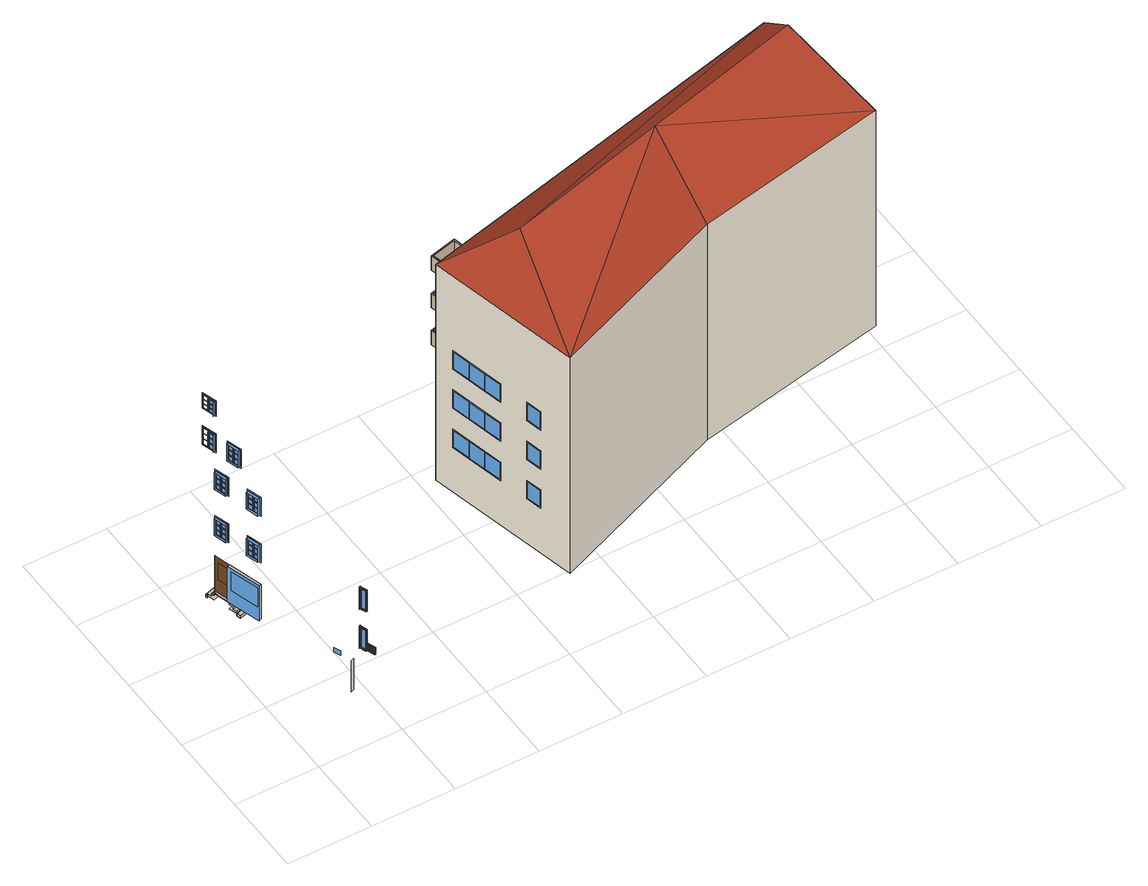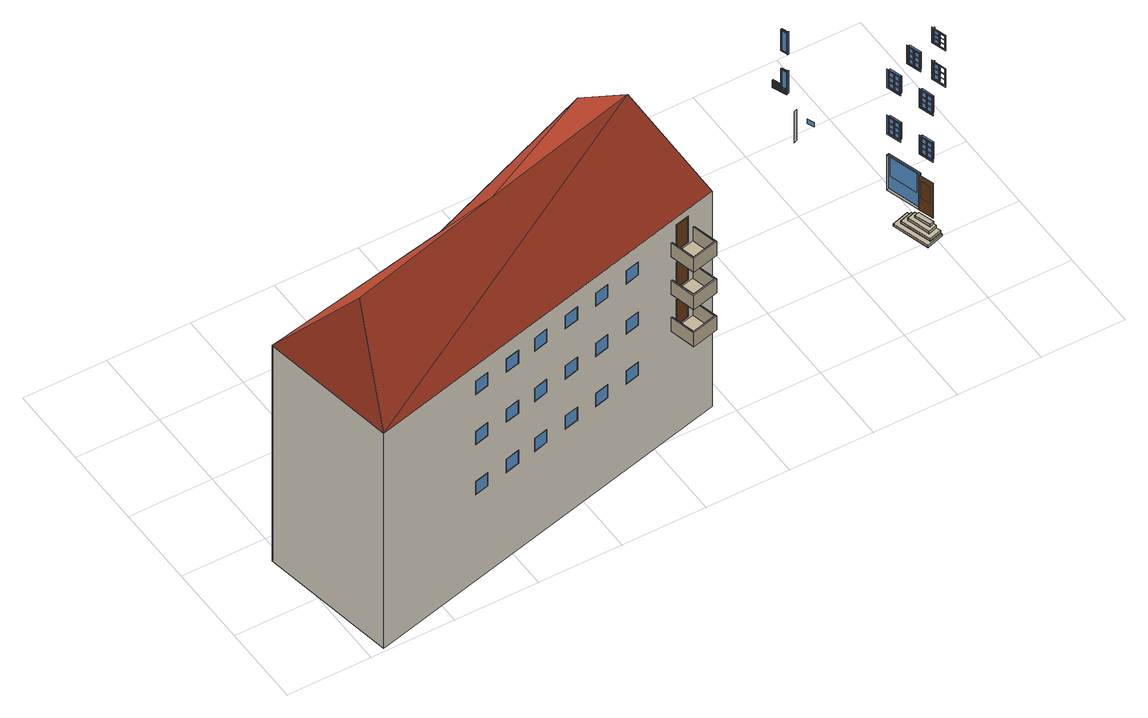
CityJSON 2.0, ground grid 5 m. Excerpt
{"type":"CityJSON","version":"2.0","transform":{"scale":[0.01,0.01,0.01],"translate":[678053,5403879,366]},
"CityObjects":{
"building1":{"type":"Building","attributes":{"name":"building","dataAvailable":"Sufficient","opendrive_identifier_modelDate":"13-06-17","opendrive_identifier_modelName":"892_SAVe_Ingolstadt","opendrive_identifier_modelVendor":"3D Mapping Solutions","opendrive_identifier_roadObjectName":"building","opendrive_identifier_sourceFileName":"2019-11-29_SAVe_Ingolstadt_Prio5","opendrive_roadObject_dynamic":"false","opendrive_roadObject_orientation":"none","opendrive_roadObject_type":"BUILDING","opendrive_road_length":"211.9635830812","opendrive_road_rule":"RIGHTHANDTRAFFIC","measuredHeight":15.26},"children":["building1-1"],"geometry":[{"type":"MultiSurface","lod":"3","boundaries":[[[0,1,2,3]],[[4,5,6,7]],[[8,9,10,11]],[[12,13,14,15]],[[11,10,16,17]],[[18,19,9,8]],[[15,14,20,21]],[[22,23,13,12]],[[8,11,17,18],[24,25,26,27]],[[12,15,21,22],[28,29,30,31]],[[32,33,34,35]],[[36,37,38,39]],[[40,26,25,41]],[[42,30,29,43]],[[44,27,26,40]],[[45,31,30,42]],[[46,47,48,49]],[[50,51,52,53]],[[54,55,48,47],[40,44,56,41]],[[57,58,52,51],[42,45,59,43]],[[40,44,56,41]],[[42,45,59,43]],[[60,61,33,62]],[[63,64,65,66]],[[67,68,69,70]],[[71,72,37,73]],[[74,54,47,46]],[[49,48,55,75]],[[76,57,51,50]],[[53,52,58,77]],[[75,55,54,74]],[[77,58,57,76]]],"semantics":{"surfaces":[{"type":"WallSurface"},{"type":"Window","_cityeditor_layer":"Unclassified.LoD3"}],"values":[0,1,1,1,1,1,1,1,1,1,1,1,1,1,1,1,1,1,1,1,1,1,0,0,0,0,1,1,1,1,1,1]}}]},
"building1-1":{"type":"BuildingInstallation","attributes":{"_cityeditor_layer":"Unclassified.LoD3","relationToConstruction":"outside"},"parents":["building1"],"geometry":[{"type":"MultiSurface","lod":"3","boundaries":[[[78,79,80,81]],[[82,83,84,85,86,87,88,79,78,89,90,91],[92,93,94,95,96,97,98,99,100,101]],[[89,78,81,102]],[[102,81,80,103]],[[82,91,63,64]],[[65,64,63,66]],[[91,90,66,63]],[[62,33,61,60]],[[104,105,106,107]],[[108,109,110,111]],[[112,113,114,115]],[[116,109,110,117,118,119,120,121,122,123,124,125]],[[126,127,128,129,130,131,132,133,134,135,136,137]],[[138,139,140,141]],[[142,143,144,145]],[[146,147,148,149]],[[150,151,135,134]],[[152,153,154,155,156,157,158,159,160,161,162,163]],[[164,165,166,167]],[[168,169,107,106,170,171,172,173,174,175,176,177]],[[178,179,129,128]],[[180,181,182,183]],[[184,185,175,174]],[[186,187,188,189,147,146,190,191,192,193,113,112]],[[194,195,123,122]],[[108,196,197,198,195,194,199,200,201,202,203,111]],[[204,205,115,114,206,207,208,209,149,148,210,211]],[[111,203,117,110]],[[122,194,199,121]],[[212,213,214,215,139,138,216,217,218,219,181,180]],[[220,221,126,137]],[[93,92,222,223],[224,225,226,227],[165,164,167,166]],[[130,219,181,129]],[[228,202,203,229]],[[86,85,61,33,230,231,232,233]],[[116,187,188,125]],[[204,234,235,211]],[[236,237,229,228]],[[188,187,204,211]],[[92,101,100,99,98,97,96,95,238,222],[194,122,121,199]],[[239,240,234,241]],[[242,243,231,230],[223,222,238,244]],[[90,89,102,103,243,242,65,66]],[[240,245,246,247]],[[79,88,248,232,231,243,103,80]],[[83,82,64,65,242,230,33,62]],[[197,196,116,125]],[[249,250,251,252]],[[253,254,219,218]],[[224,177,168,225]],[[228,236,197,125,188,211,235,247,246,163,220,137,214,252,251,177,224,227,170,255,254,219,130,256,156,257,258,259,206,193,118,202]],[[225,224,227,226]],[[226,106,170,227]],[[237,196,197,236]],[[162,260,151,161]],[[172,171,261,262]],[[210,263,143,148]],[[260,220,137,136]],[[132,131,264,265]],[[263,235,247,266]],[[261,253,267,262]],[[268,269,162,161]],[[158,265,264,157]],[[176,175,185,270]],[[271,233,232,248]],[[269,246,163,162]],[[87,86,233,271]],[[266,269,268,144]],[[267,253,218,217]],[[198,197,125,124]],[[270,251,177,176]],[[136,215,139,135]],[[158,157,272,273]],[[208,274,275,207]],[[276,267,217,216]],[[159,158,273,277]],[[278,175,176,279]],[[173,172,262,280]],[[209,208,191,190]],[[136,135,151,260]],[[132,217,218,131]],[[281,140,139,215]],[[215,214,252,281]],[[201,200,120,119]],[[133,132,265,282]],[[143,263,266,144]],[[120,191,192,119]],[[147,189,210,148]],[[283,200,201,284]],[[121,120,200,199]],[[285,273,272,286]],[[237,229,203,117,113,114,287,288,289,155,179,129,181,182,105,106,226,225,168,250,249,213,126,221,152,245,240,234,204,187,116,196]],[[195,198,124,123]],[[281,270,185,140]],[[275,274,285,286]],[[189,188,211,210]],[[124,189,147,123]],[[192,191,208,207]],[[290,285,274,291]],[[292,284,201,119,192,207,275,286,272,157,264,131,218,253,261,171,293,279,176,270,281,215,136,260,162,269,266,263,210,189,124,198]],[[126,213,214,137]],[[254,255,105,182]],[[292,198,195,294]],[[295,249,213,212]],[[293,171,172,296]],[[168,177,251,250]],[[119,118,202,201]],[[283,294,195,123,147,148,143,144,268,161,151,135,139,140,185,175,278,296,172,262,267,217,132,265,158,273,285,274,208,191,120,200]],[[206,259,287,114]],[[118,193,113,117]],[[88,87,271,248]],[[286,258,259,275]],[[240,247,235,234]],[[254,182,181,219]],[[152,221,220,163]],[[258,257,289,288]],[[289,257,156,155]],[[249,252,214,213]],[[205,204,187,186]],[[171,170,255,261]],[[179,256,130,129]],[[244,94,93,223],[109,108,111,110]],[[287,259,258,288]],[[153,152,245,297]],[[109,116,196,108]],[[170,106,105,255]],[[246,245,152,163]],[[118,117,203,202]],[[157,156,257,272]],[[207,206,193,192]],[[206,114,113,193]],[[156,256,179,155]],[[127,126,221,298]],[[131,130,256,264]],[[169,168,250,299]],[[95,94,244,238],[237,236,228,229]],[[300,268,161,160]],[[299,250,251,270,185,184,280,262,261,255,105,104]],[[249,295,183,182,254,253,267,276,141,140,281,252]],[[241,234,235,263,143,142,291,274,275,259,287,301]],[[298,221,220,260,151,150,282,265,264,256,179,178]],[[240,239,302,288,258,286,285,290,145,144,266,247]],[[303,289,155,154]],[[297,245,246,269,268,300,277,273,272,257,289,303]],[[301,287,288,302]],[[85,84,60,61]],[[84,83,62,60]]]}]},
"building2":{"type":"Building","attributes":{"name":"building","dataAvailable":"Sufficient","opendrive_identifier_modelDate":"13-06-17","opendrive_identifier_modelName":"892_SAVe_Ingolstadt","opendrive_identifier_modelVendor":"3D Mapping Solutions","opendrive_identifier_roadObjectName":"building","opendrive_identifier_sourceFileName":"2019-11-29_SAVe_Ingolstadt_Prio5","opendrive_roadObject_dynamic":"false","opendrive_roadObject_orientation":"none","opendrive_roadObject_type":"BUILDING","opendrive_road_length":"211.9635830812","opendrive_road_rule":"RIGHTHANDTRAFFIC","measuredHeight":17.3},"children":["building2-1"],"geometry":[{"type":"MultiSurface","lod":"3","boundaries":[[[304,305,306,307]],[[308,309,310,311],[305,304,307,306]],[[312,313,314,315]],[[316,317,318,319]],[[320,321,322,323]],[[324,325,326,327]],[[328,329,321,320]],[[330,331,325,324]],[[323,322,332,333]],[[327,326,334,335]],[[336,337,338,339]],[[333,332,329,328]],[[335,334,331,330]],[[340,341,337,336]],[[339,338,342,343]],[[343,342,341,340]],[[344,345,309,308]],[[346,347,348,349]],[[350,351,352,353]],[[349,348,354,355]],[[353,352,356,357]],[[358,359,347,346]],[[360,361,351,350]],[[345,362,310,309]],[[363,344,308,311]],[[355,354,359,358]],[[357,356,361,360]],[[362,363,311,310]],[[364,365,366,367]],[[368,369,370,371]],[[372,373,374,375]],[[376,377,378,379]],[[380,381,382,383]],[[384,385,386,387]],[[388,389,390,391]],[[392,393,394,395]],[[396,397,398,399]],[[400,401,402,403]],[[404,405,406,407]],[[408,409,410,411]],[[375,374,412,413]],[[371,370,414,415]],[[367,366,416,417]],[[387,386,418,419]],[[383,382,420,421]],[[379,378,422,423]],[[424,425,373,372]],[[426,427,369,368]],[[428,429,365,364]],[[430,431,385,384]],[[432,433,381,380]],[[434,435,377,376]],[[415,414,427,426]],[[417,416,429,428]],[[413,412,425,424]],[[421,420,433,432]],[[423,422,435,434]],[[419,418,431,430]],[[436,437,438,439]],[[440,441,442,443]],[[444,445,446,447]],[[448,449,450,451]],[[452,453,454,455]],[[456,457,458,459]],[[447,446,460,461]],[[462,463,437,436]],[[443,442,464,465]],[[466,467,441,440]],[[468,469,445,444]],[[439,438,470,471]],[[459,458,472,473]],[[474,475,449,448]],[[455,454,476,477]],[[478,479,453,452]],[[480,481,457,456]],[[451,450,482,483]],[[484,485,486,487]],[[488,489,490,491]],[[492,493,494,495]],[[496,497,498,499]],[[500,501,502,503]],[[504,505,506,507]],[[465,464,467,466]],[[461,460,469,468]],[[471,470,463,462]],[[477,476,479,478]],[[473,472,481,480]],[[483,482,475,474]],[[508,509,493,492]],[[495,494,510,511]],[[512,513,489,488]],[[491,490,514,515]],[[487,486,516,517]],[[518,519,485,484]],[[520,521,505,504]],[[507,506,522,523]],[[524,525,501,500]],[[503,502,526,527]],[[499,498,528,529]],[[530,531,497,496]],[[515,514,513,512]],[[517,516,519,518]],[[511,510,509,508]],[[527,526,525,524]],[[529,528,531,530]],[[523,522,521,520]],[[532,533,534,535]],[[536,537,538,539]],[[540,541,542,543]],[[543,542,544,545]],[[546,547,533,532]],[[539,538,548,549]],[[550,551,537,536]],[[552,553,541,540]],[[535,534,554,555]],[[549,548,551,550]],[[545,544,553,552]],[[555,554,547,546]],[[556,557,558,559]],[[560,561,562,563]],[[564,565,566,567]],[[568,569,565,564]],[[567,566,570,571]],[[572,573,561,560]],[[563,562,574,575]],[[559,558,576,577]],[[578,579,557,556]],[[575,574,573,572]],[[577,576,579,578]],[[571,570,569,568]],[[580,581,582,583]],[[584,585,586,587]],[[588,589,590,591]],[[592,593,594,595]],[[596,597,598,599]],[[600,601,602,603]],[[591,590,604,605]],[[587,586,606,607]],[[583,582,608,609]],[[603,602,610,611]],[[599,598,612,613]],[[595,594,614,615]],[[616,617,581,580]],[[618,619,585,584]],[[620,621,589,588]],[[622,623,593,592]],[[624,625,597,596]],[[626,627,601,600]],[[628,629,630,631]],[[632,633,634,635]],[[636,637,638,639]],[[640,641,642,643]],[[644,645,646,647]],[[648,649,650,651]],[[607,606,619,618]],[[605,604,621,620]],[[609,608,617,616]],[[613,612,625,624]],[[611,610,627,626]],[[615,614,623,622]],[[652,653,637,636]],[[639,638,654,655]],[[656,657,633,632]],[[635,634,658,659]],[[631,630,660,661]],[[662,663,629,628]],[[664,665,649,648]],[[651,650,666,667]],[[668,669,645,644]],[[647,646,670,671]],[[643,642,672,673]],[[674,675,641,640]],[[659,658,657,656]],[[661,660,663,662]],[[655,654,653,652]],[[671,670,669,668]],[[673,672,675,674]],[[667,666,665,664]],[[427,369,370,414]],[[412,425,373,374]],[[416,429,365,366]],[[433,381,382,420]],[[418,431,385,386]],[[422,435,377,378]],[[469,445,446,460]],[[464,467,441,442]],[[470,463,437,438]],[[481,457,458,472]],[[476,479,453,454]],[[482,475,449,450]],[[513,489,490,514]],[[510,509,493,494]],[[516,519,485,486]],[[525,501,502,526]],[[522,521,505,506]],[[528,531,497,498]],[[553,541,542,544]],[[548,551,537,538]],[[554,547,533,534]],[[573,561,562,574]],[[570,569,565,566]],[[576,579,557,558]],[[676,389,677,678]],[[679,397,680,681]],[[682,405,683,684]],[[685,401,686,687]],[[688,409,689,690]],[[691,398,397,679]],[[692,390,389,676]],[[693,394,393,694]],[[695,410,409,688]],[[696,402,401,685]],[[697,406,405,682]],[[621,589,590,604]],[[606,619,585,586]],[[608,617,581,582]],[[627,601,602,610]],[[612,625,597,598]],[[614,623,593,594]],[[698,374,373,699]],[[700,366,365,701]],[[702,370,369,703]],[[704,386,385,705]],[[706,378,377,707]],[[708,382,381,709]],[[701,365,429,710]],[[699,373,425,711]],[[703,369,427,712]],[[707,377,435,713]],[[705,385,431,714]],[[709,381,433,715]],[[716,414,370,702]],[[717,416,366,700]],[[718,412,374,698]],[[719,420,382,708]],[[720,422,378,706]],[[721,418,386,704]],[[710,429,416,717]],[[712,427,414,716]],[[711,425,412,718]],[[713,435,422,720]],[[715,433,420,719]],[[714,431,418,721]],[[657,633,634,658]],[[654,653,637,638]],[[660,663,629,630]],[[669,645,646,670]],[[666,665,649,650]],[[672,675,641,642]],[[722,438,437,723]],[[724,442,441,725]],[[726,446,445,727]],[[728,450,449,729]],[[730,454,453,731]],[[732,458,457,733]],[[723,437,463,734]],[[735,460,446,726]],[[727,445,469,736]],[[737,464,442,724]],[[738,470,438,722]],[[725,441,467,739]],[[729,449,475,740]],[[741,472,458,732]],[[733,457,481,742]],[[743,476,454,730]],[[744,482,450,728]],[[731,453,479,745]],[[734,463,470,738]],[[739,467,464,737]],[[736,469,460,735]],[[740,475,482,744]],[[745,479,476,743]],[[742,481,472,741]],[[746,494,493,747]],[[748,486,485,749]],[[750,490,489,751]],[[752,506,505,753]],[[754,498,497,755]],[[756,502,501,757]],[[758,514,490,750]],[[749,485,519,759]],[[747,493,509,760]],[[761,516,486,748]],[[762,510,494,746]],[[751,489,513,763]],[[764,526,502,756]],[[755,497,531,765]],[[753,505,521,766]],[[767,528,498,754]],[[768,522,506,752]],[[757,501,525,769]],[[759,519,516,761]],[[763,513,514,758]],[[760,509,510,762]],[[765,531,528,767]],[[769,525,526,764]],[[766,521,522,768]],[[770,534,533,771]],[[772,538,537,773]],[[774,542,541,775]],[[771,533,547,776]],[[777,544,542,774]],[[775,541,553,778]],[[779,548,538,772]],[[780,554,534,770]],[[773,537,551,781]],[[782,566,565,783]],[[784,558,557,785]],[[786,562,561,787]],[[776,547,554,780]],[[781,551,548,779]],[[778,553,544,777]],[[788,574,562,786]],[[785,557,579,789]],[[783,565,569,790]],[[791,576,558,784]],[[792,570,566,782]],[[787,561,573,793]],[[789,579,576,791]],[[793,573,574,788]],[[790,569,570,792]],[[794,582,581,795]],[[796,586,585,797]],[[798,590,589,799]],[[800,594,593,801]],[[802,598,597,803]],[[804,602,601,805]],[[806,807,808,809],[810,693,694,811],[691,679,681,812],[692,676,678,813]],[[814,815,816,817],[818,697,682,684],[695,688,690,819],[696,685,687,820]],[[795,581,617,821]],[[822,604,590,798]],[[799,589,621,823]],[[824,606,586,796]],[[825,608,582,794]],[[797,585,619,826]],[[801,593,623,827]],[[828,610,602,804]],[[805,601,627,829]],[[830,612,598,802]],[[831,614,594,800]],[[803,597,625,832]],[[313,314,833,834],[835,836,837,838],[808,807,806,809]],[[317,318,839,840],[841,842,843,844],[816,815,814,817]],[[845,638,637,846]],[[847,630,629,848]],[[849,634,633,850]],[[851,650,649,852]],[[853,642,641,854]],[[855,646,645,856]],[[821,617,608,825]],[[826,619,606,824]],[[823,621,604,822]],[[827,623,614,831]],[[832,625,612,830]],[[829,627,610,828]],[[837,836,835,838],[703,712,716,702],[710,717,700,701],[711,718,698,699]],[[843,842,841,844],[709,715,719,708],[713,720,706,707],[714,721,704,705]],[[857,658,634,849]],[[848,629,663,858]],[[846,637,653,859]],[[860,660,630,847]],[[861,654,638,845]],[[850,633,657,862]],[[863,670,646,855]],[[854,641,675,864]],[[852,649,665,865]],[[866,672,642,853]],[[867,666,650,851]],[[856,645,669,868]],[[858,663,660,860]],[[862,657,658,857]],[[859,653,654,861]],[[864,675,672,866]],[[868,669,670,863]],[[865,665,666,867]],[[869,870,871,872],[727,736,735,726],[734,738,722,723],[739,737,724,725]],[[873,874,875,876],[733,742,741,732],[740,744,728,729],[745,743,730,731]],[[332,329,321,322],[877,878,879,880],[871,870,869,872]],[[334,331,325,326],[881,882,883,884],[875,874,873,876]],[[879,878,877,880],[751,763,758,750],[759,761,748,749],[760,762,746,747]],[[883,882,881,884],[757,769,764,756],[765,767,754,755],[766,768,752,753]],[[885,886,887,888],[775,778,777,774],[776,780,770,771],[781,779,772,773]],[[342,341,337,338],[889,890,891,892],[887,886,885,888]],[[891,890,889,892],[787,793,788,786],[789,791,784,785],[790,792,782,783]],[[893,894,895,896],[799,823,822,798],[821,825,794,795],[826,824,796,797]],[[897,898,899,900],[805,829,828,804],[827,831,800,801],[832,830,802,803]],[[901,313,834,902]],[[903,317,840,904]],[[905,833,314,906]],[[907,839,318,908]],[[354,359,347,348],[909,910,911,912],[895,894,893,896]],[[356,361,351,352],[913,914,915,916],[899,898,897,900]],[[911,910,909,912],[850,862,857,849],[858,860,847,848],[859,861,845,846]],[[915,914,913,916],[856,868,863,855],[864,866,853,854],[865,867,851,852]],[[906,314,313,901]],[[908,318,317,903]],[[917,322,321,918]],[[919,326,325,920]],[[921,332,322,917]],[[922,334,326,919]],[[918,321,329,923]],[[920,325,331,924]],[[925,338,337,926]],[[923,329,332,921]],[[924,331,334,922]],[[927,342,338,925]],[[926,337,341,928]],[[928,341,342,927]],[[929,348,347,930]],[[931,352,351,932]],[[933,934,935,936],[901,902,905,906]],[[937,938,939,940],[903,904,907,908]],[[930,347,359,941]],[[932,351,361,942]],[[943,354,348,929]],[[944,356,352,931]],[[945,946,947,948]],[[941,359,354,943]],[[942,361,356,944]],[[949,950,951,952],[921,917,918,923]],[[953,954,955,956],[922,919,920,924]],[[957,958,959,960]],[[947,946,961,962],[958,957,960,959]],[[344,962,961,345]],[[963,964,965,966],[927,925,926,928]],[[967,968,969,970],[943,929,930,941]],[[971,972,973,974],[944,931,932,942]]],"semantics":{"surfaces":[{"type":"Window","_cityeditor_layer":"Unclassified.LoD3"},{"type":"WallSurface"},{"type":"OuterCeilingSurface"},{"type":"OuterFloorSurface"},{"type":"Door","_cityeditor_layer":"Unclassified.LoD3"}],"values":[0,0,0,0,0,0,0,0,0,0,0,0,0,0,0,0,1,0,0,0,0,0,0,2,3,0,0,1,0,0,0,0,0,0,0,0,0,0,0,0,0,0,0,0,0,0,0,0,0,0,0,0,0,0,0,0,0,0,0,0,0,0,0,0,0,0,0,0,0,0,0,0,0,0,0,0,0,0,0,0,0,0,0,0,0,0,0,0,0,0,0,0,0,0,0,0,0,0,0,0,0,0,0,0,0,0,0,0,0,0,0,0,0,0,0,0,0,0,0,0,0,0,0,0,0,0,0,0,0,0,0,0,0,0,0,0,0,0,0,0,0,0,0,0,0,0,0,0,0,0,0,0,0,0,0,0,0,0,0,0,0,0,0,0,0,0,0,0,0,0,0,0,0,0,0,0,0,0,0,0,0,0,0,0,0,0,0,0,0,0,0,0,0,0,0,0,0,0,0,0,0,0,0,0,0,0,0,0,0,0,0,0,0,0,0,0,0,0,0,0,0,0,0,0,0,0,0,0,0,0,0,0,0,0,0,0,0,0,0,0,0,0,0,0,0,0,0,0,0,0,0,0,0,0,0,0,0,0,0,0,0,0,0,0,0,0,0,0,0,0,0,0,0,0,0,0,0,0,0,0,0,0,0,0,0,0,0,0,0,0,0,0,0,0,0,0,0,0,0,0,0,0,0,0,0,0,0,0,0,0,0,0,0,0,0,0,0,0,0,0,0,0,0,0,0,0,0,0,0,0,0,0,0,0,0,0,0,0,0,0,0,0,0,0,0,0,0,0,0,0,0,0,0,0,0,0,0,0,0,0,0,0,0,0,0,0,0,0,0,0,0,0,0,0,0,0,0,0,0,0,0,0,0,0,0,0,0,0,0,0,0,0,0,0,0,0,0,0,0,0,0,0,0,0,0,0,0,0,0,0,0,0,0,0,0,0,1,0,0,0,0,4,4,1,0,0,0]}}]},
"building2-1":{"type":"BuildingInstallation","attributes":{"_cityeditor_layer":"Unclassified.LoD3","relationToConstruction":"outside"},"parents":["building2"],"geometry":[{"type":"MultiSurface","lod":"3","boundaries":[[[975,976,977,978]],[[979,980,981,982]],[[983,984,985,986,987,988,989,990]],[[991,980,979,976,975,992]],[[993,994,977,976,979,982,995,996]],[[995,982,981,997]],[[998,999,1000,1001,1002]],[[1003,978,977,994]],[[1004,1005,998,1002]],[[992,991,980,983,990,975]],[[1006,1004,1002,1001]],[[1006,1007,1000,1001]],[[987,986,1008,1009]],[[980,981,984,983]],[[993,996,1010,1011]],[[986,985,1012,1008]],[[1006,1007,1013,1005,1004]],[[1011,1003,994,993]],[[988,987,1009,1014]],[[1011,1010,997,981,980,991,992,975,978,1003]],[[978,975,990,989]],[[1015,992,975,978]],[[996,995,997,1010]],[[1014,1009,1008,1012,999,998,1005,1013]],[[1016,991,980,981]]]}]},
"building3":{"type":"Building","attributes":{"dataAvailable":"NotSufficient","measuredHeight":20.2},"children":["building3-1","building3-2","building3-3"],"geometry":[{"type":"MultiSurface","lod":"3","boundaries":[[[1017,1018,1019]],[[1018,1020,1019]],[[1017,1021,1018]],[[1022,1023,1024]],[[1021,1017,1023]],[[1022,1020,1018]],[[1020,1022,1024]],[[1022,1018,1021,1023]],[[1025,1019,1020,1026]],[[1027,1017,1019,1025]],[[1028,1023,1017,1027]],[[1029,1024,1023,1028],[1030,1031,1032,1033],[1034,1035,1036,1037],[1038,1039,1040,1041],[1042,1043,1044,1045],[1046,1047,1048,1049],[1050,1051,1052,1053],[1054,1055,1056,1057],[1058,1059,1060,1061],[1062,1063,1064,1065],[1066,1067,1068,1069],[1070,1071,1072,1073],[1074,1075,1076,1077],[1078,1079,1080,1081],[1082,1083,1084,1085],[1086,1087,1088,1089],[1090,1091,1092,1093],[1094,1095,1096,1097],[1098,1099,1100,1101],[1102,1103,1104,1105],[1106,1107,1108,1109],[1110,1111,1112,1113]],[[1026,1020,1024,1029],[1114,1115,1116,1117],[1118,1119,1120,1121],[1122,1123,1124,1125],[1126,1127,1128,1129],[1130,1131,1132,1133],[1134,1135,1136,1137]],[[1138,1139,1140,1141]],[[1131,1130,1133,1132],[1140,1139,1138,1141],[1142,1143,1144,1145],[1146,1147,1148,1149]],[[1149,1148,1147,1146]],[[1144,1143,1142,1145]],[[1150,1151,1152,1153]],[[1135,1134,1137,1136],[1151,1150,1153,1152]],[[1103,1102,1105,1104],[1154,1155,1156,1157]],[[1155,1154,1157,1156]],[[1099,1098,1101,1100],[1158,1159,1160,1161]],[[1159,1158,1161,1160]],[[1162,1163,1164,1165]],[[1127,1126,1129,1128],[1163,1162,1165,1164]],[[1095,1094,1097,1096],[1166,1167,1168,1169]],[[1167,1166,1169,1168]],[[1037,1036,1035,1034],[1170,1171,1172,1173]],[[1171,1170,1173,1172]],[[1174,1175,1176,1177]],[[1116,1115,1114,1117],[1176,1175,1174,1177],[1178,1179,1180,1181],[1182,1183,1184,1185]],[[1185,1184,1183,1182]],[[1180,1179,1178,1181]],[[1071,1070,1073,1072],[1186,1187,1188,1189]],[[1187,1186,1189,1188]],[[1048,1047,1046,1049],[1190,1191,1192,1193]],[[1191,1190,1193,1192]],[[1083,1082,1085,1084],[1194,1195,1196,1197]],[[1195,1194,1197,1196]],[[1198,1199,1200,1201]],[[1119,1118,1121,1120],[1199,1198,1201,1200]],[[1063,1062,1065,1064],[1202,1203,1204,1205]],[[1203,1202,1205,1204]],[[1043,1042,1045,1044],[1206,1207,1208,1209]],[[1207,1206,1209,1208]],[[1039,1038,1041,1040],[1210,1211,1212,1213]],[[1211,1210,1213,1212]],[[1109,1108,1107,1106],[1214,1215,1216,1217]],[[1215,1214,1217,1216]],[[1051,1050,1053,1052],[1218,1219,1220,1221]],[[1219,1218,1221,1220]],[[1033,1032,1031,1030],[1222,1223,1224,1225]],[[1223,1222,1225,1224]],[[1067,1066,1069,1068],[1226,1227,1228,1229]],[[1227,1226,1229,1228]],[[1075,1074,1077,1076],[1230,1231,1232,1233]],[[1231,1230,1233,1232]],[[1055,1054,1057,1056],[1234,1235,1236,1237]],[[1235,1234,1237,1236]],[[1059,1058,1061,1060],[1238,1239,1240,1241]],[[1239,1238,1241,1240]],[[1079,1078,1081,1080],[1242,1243,1244,1245]],[[1243,1242,1245,1244]],[[1112,1111,1110,1113],[1246,1247,1248,1249]],[[1247,1246,1249,1248]],[[1091,1090,1093,1092],[1250,1251,1252,1253]],[[1251,1250,1253,1252]],[[1254,1255,1256,1257]],[[1124,1123,1122,1125],[1256,1255,1254,1257],[1258,1259,1260,1261],[1262,1263,1264,1265]],[[1265,1264,1263,1262]],[[1260,1259,1258,1261]],[[1087,1086,1089,1088],[1266,1267,1268,1269]],[[1267,1266,1269,1268]],[[1025,1026,1029,1028,1027]]],"semantics":{"surfaces":[{"type":"RoofSurface","klumMaterialClass":"Ceramic","klumMaterialIndex":"D105","materialUncertainty":"0.3"},{"type":"RoofSurface"},{"type":"WallSurface"},{"type":"WallSurface","klumMaterialClass":"Plaster","klumMaterialIndex":"I202","materialUncertainty":"0.3"},{"type":"Window","frameMaterialClass":"Plastic","frameMaterialUncertainty":"0.3","paneMaterialClass":"Glass","_cityeditor_layer":"Unclassified.LoD3"},{"type":"Door","_cityeditor_layer":"Unclassified.LoD3"},{"type":"Window","_cityeditor_layer":"Unclassified.LoD3"},{"type":"GroundSurface"}],"values":[0,0,0,0,0,0,0,1,2,2,2,3,3,4,4,4,4,4,4,5,5,6,6,4,4,6,6,6,6,4,4,4,4,6,6,6,6,6,6,4,4,6,6,6,6,6,6,5,5,6,6,6,6,6,6,6,6,6,6,6,6,6,6,5,5,6,6,4,4,4,4,6,6,7]}}]},
"building3-1":{"type":"BuildingInstallation","attributes":{"materialUncertainty":"1","_cityeditor_layer":"Unclassified.LoD3","relationToConstruction":"outside"},"parents":["building3"],"geometry":[{"type":"MultiSurface","lod":"3","boundaries":[[[1270,1271,1272,1273]],[[1274,1275,1276,1277]],[[1278,1279,1280,1281]],[[1281,1270,1273,1276,1275,1282,1283,1278]],[[1278,1279,1284,1283]],[[1285,1282,1275,1274]],[[1272,1273,1276,1277]],[[1285,1274,1277,1272,1271,1280,1279,1284]],[[1284,1283,1282,1285]],[[1281,1280,1271,1270]],[[1273,1278,1281,1270]]]}]},
"building3-2":{"type":"BuildingInstallation","attributes":{"materialUncertainty":"1","_cityeditor_layer":"Unclassified.LoD3","relationToConstruction":"outside"},"parents":["building3"],"geometry":[{"type":"MultiSurface","lod":"3","boundaries":[[[1286,1287,1288,1289]],[[1290,1291,1292,1293]],[[1294,1295,1296,1297]],[[1297,1286,1289,1292,1291,1298,1299,1294]],[[1294,1295,1300,1299]],[[1301,1298,1291,1290]],[[1288,1289,1292,1293]],[[1301,1290,1293,1288,1287,1296,1295,1300]],[[1300,1299,1298,1301]],[[1297,1296,1287,1286]],[[1289,1294,1297,1286]]]}]},
"building3-3":{"type":"BuildingInstallation","attributes":{"materialUncertainty":"1","_cityeditor_layer":"Unclassified.LoD3","relationToConstruction":"outside"},"parents":["building3"],"geometry":[{"type":"MultiSurface","lod":"3","boundaries":[[[1302,1303,1304,1305]],[[1306,1307,1308,1309]],[[1310,1311,1312,1313]],[[1313,1302,1305,1308,1307,1314,1315,1310]],[[1310,1311,1316,1315]],[[1317,1314,1307,1306]],[[1304,1305,1308,1309]],[[1317,1306,1309,1304,1303,1312,1311,1316]],[[1316,1315,1314,1317]],[[1313,1312,1303,1302]],[[1305,1310,1313,1302]]]}]}
},
"vertices":[
[343,206,239],[343,206,460],[322,198,460],[322,198,239],[298,325,463],[313,284,463],[313,284,431],[298,325,431],[352,162,570],[350,161,570],[350,161,720],[352,162,720],[352,162,851],[350,161,851],[350,161,1001],[352,162,1001],[364,125,720],[366,125,720],[366,125,570],[364,125,570],[364,125,1001],[366,125,1001],[366,125,851],[364,125,851],[354,157,713],[354,157,576],[364,130,576],[364,130,713],[354,157,994],[354,157,857],[364,130,857],[364,130,994],[349,164,565],[358,168,565],[358,168,725],[349,164,725],[349,164,846],[358,168,846],[358,168,1006],[349,164,1006],[369,132,576],[359,159,576],[369,132,857],[359,159,857],[369,132,713],[369,132,994],[359,164,720],[357,163,720],[357,163,570],[359,164,570],[359,164,1001],[357,163,1001],[357,163,851],[359,164,851],[371,127,720],[371,127,570],[359,159,713],[371,127,1001],[371,127,851],[359,159,994],[359,165,569],[359,165,565],[358,168,569],[359,165,611],[358,168,611],[358,168,615],[359,165,615],[359,165,892],[358,168,892],[358,168,896],[359,165,896],[359,165,850],[359,165,846],[358,168,850],[373,128,720],[373,128,570],[373,128,1001],[373,128,851],
[391,88,611],[392,85,611],[390,84,611],[389,87,611],[360,169,611],[360,169,569],[361,166,569],[361,166,565],[391,88,565],[391,88,569],[392,85,569],[391,88,615],[361,166,615],[361,166,611],[391,88,613],[391,88,567],[361,165,567],[361,165,613],[369,146,613],[372,136,613],[376,127,613],[380,117,613],[383,108,613],[387,98,613],[389,87,615],[390,84,615],[389,100,567],[389,100,577],[390,98,577],[390,98,567],[365,157,567],[366,155,567],[368,156,567],[367,158,567],[371,148,567],[371,148,577],[372,146,577],[372,146,567],[366,155,577],[368,156,577],[368,156,578],[368,156,602],[368,156,603],[368,156,613],[366,155,613],[366,155,603],[366,155,602],[366,155,578],[381,117,577],[381,117,567],[383,117,567],[383,117,577],[383,117,578],[383,117,602],[383,117,603],[383,117,613],[381,117,613],[381,117,603],[381,117,602],[381,117,578],[384,109,613],[384,109,603],[385,107,603],[385,107,613],[373,138,613],[373,138,603],[374,136,603],[374,136,613],[369,147,613],[369,147,603],[370,145,603],[370,145,613],[380,118,613],[380,118,603],[377,126,577],[377,126,567],[379,127,567],[379,127,577],[379,127,578],[379,127,602],[379,127,603],[379,127,613],[377,126,613],[377,126,603],[377,126,602],[377,126,578],[392,89,585],[392,89,594],[394,89,594],[394,89,585],[388,97,577],[388,97,567],[390,98,578],[390,98,602],[390,98,603],[390,98,613],[388,97,613],[388,97,603],[388,97,602],[388,97,578],[382,119,567],[382,119,577],[386,109,567],[386,109,577],[386,108,577],[386,108,567],[388,99,613],[388,99,603],[369,147,567],[369,147,577],[369,147,578],[369,147,602],[371,148,613],[371,148,603],[371,148,602],[371,148,578],[365,157,613],[365,157,603],[365,157,577],[365,157,578],[365,157,602],[367,158,613],[367,158,603],[367,158,602],[367,158,578],[367,158,577],[370,145,577],[370,145,567],[372,146,578],[372,146,602],[372,146,603],[372,146,613],[370,145,602],[370,145,578],[384,109,567],[384,109,577],[384,109,578],[384,109,602],[386,109,613],[386,109,603],[386,109,602],[386,109,578],[380,118,578],[380,118,577],[394,90,613],[394,90,567],[392,89,578],[392,89,577],[394,89,577],[394,89,578],[364,166,578],[364,166,577],[364,170,565],[396,86,565],[390,84,565],[389,87,565],[373,138,577],[373,138,578],[362,166,578],[362,166,577],[365,167,613],[374,136,567],[374,136,577],[373,138,567],[364,170,615],[396,86,615],[365,167,567],[377,128,577],[377,128,578],[374,136,578],[390,84,569],[385,107,577],[388,99,577],[388,99,578],[385,107,578],[386,108,602],[386,108,578],[389,100,578],[382,119,578],[378,129,578],[376,136,578],[375,138,578],[380,118,602],[389,100,602],[389,100,603],[373,138,602],[382,119,602],[382,119,603],[374,136,602],[386,108,603],[377,128,603],[377,128,602],[388,99,602],[389,87,569],[378,129,602],[378,129,603],[375,138,603],[375,138,602],[386,108,613],[378,129,613],[392,89,603],[392,89,602],[389,100,613],[385,107,602],[382,119,613],[364,166,603],[364,166,602],[376,136,603],[376,136,602],[375,138,577],[376,136,577],[378,129,577],[376,136,613],[375,138,613],[362,166,602],[394,89,602],[362,166,603],[385,107,567],[394,89,603],[377,128,567],[380,118,567],[388,99,567],[377,128,613],[375,138,567],[376,136,567],[378,129,567],
[100,982,551],[151,813,551],[151,813,416],[100,982,416],[92,1007,323],[92,1007,573],[154,803,573],[154,803,323],[66,1099,1444],[79,1103,1444],[79,1103,1324],[66,1099,1324],[66,1099,1681],[79,1103,1681],[79,1103,1584],[66,1099,1584],[68,1093,733],[80,1097,733],[80,1097,853],[68,1093,853],[68,1093,1065],[80,1097,1065],[80,1097,1185],[68,1093,1185],[90,1019,733],[103,1023,733],[90,1019,1065],[103,1023,1065],[103,1023,853],[90,1019,853],[103,1023,1185],[90,1019,1185],[92,1013,1324],[105,1017,1324],[105,1017,1444],[92,1013,1444],[114,939,1324],[127,943,1324],[127,943,1444],[114,939,1444],[108,1012,323],[108,1012,573],[130,887,733],[143,891,733],[143,891,853],[130,887,853],[130,887,1065],[143,891,1065],[143,891,1185],[130,887,1185],[166,817,853],[153,813,853],[166,817,1185],[153,813,1185],[153,813,733],[166,817,733],[153,813,1065],[166,817,1065],[170,808,573],[170,808,323],[63,1136,1366],[66,1137,1366],[66,1137,1402],[63,1136,1402],[63,1136,1403],[66,1137,1403],[66,1137,1439],[63,1136,1439],[63,1136,1328],[66,1137,1328],[66,1137,1364],[63,1136,1364],[63,1136,1618],[66,1137,1618],[66,1137,1647],[63,1136,1647],[63,1136,1649],[66,1137,1649],[66,1137,1678],[63,1136,1678],[63,1136,1587],[66,1137,1587],[66,1137,1616],[63,1136,1616],[61,1141,1364],[65,1142,1364],[65,1142,1328],[61,1141,1328],[61,1141,1439],[65,1142,1439],[65,1142,1403],[61,1141,1403],[61,1141,1402],[65,1142,1402],[65,1142,1366],[61,1141,1366],[61,1141,1616],[65,1142,1616],[65,1142,1587],[61,1141,1587],[61,1141,1678],[65,1142,1678],[65,1142,1649],[61,1141,1649],[61,1141,1647],[65,1142,1647],[65,1142,1618],[61,1141,1618],[76,1106,1364],[72,1105,1364],[76,1106,1439],[72,1105,1439],[76,1106,1402],[72,1105,1402],[76,1106,1616],[72,1105,1616],[76,1106,1678],[72,1105,1678],[76,1106,1647],[72,1105,1647],[72,1105,1328],[76,1106,1328],[72,1105,1403],[76,1106,1403],[72,1105,1366],[76,1106,1366],[72,1105,1587],[76,1106,1587],[72,1105,1649],[76,1106,1649],[72,1105,1618],[76,1106,1618],[76,1092,775],[80,1093,775],[80,1093,811],[76,1092,811],[76,1092,737],[80,1093,737],[80,1093,773],[76,1092,773],[76,1092,813],[80,1093,813],[80,1093,849],[76,1092,849],[76,1092,1107],[80,1093,1107],[80,1093,1143],[76,1092,1143],[76,1092,1069],[80,1093,1069],[80,1093,1105],[76,1092,1105],[76,1092,1145],[80,1093,1145],[80,1093,1181],[76,1092,1181],[89,1062,849],[85,1061,849],[85,1061,775],[89,1062,775],[89,1062,773],[85,1061,773],[85,1061,737],[89,1062,737],[85,1061,813],[89,1062,813],[89,1062,811],[85,1061,811],[89,1062,1181],[85,1061,1181],[85,1061,1107],[89,1062,1107],[89,1062,1105],[85,1061,1105],[85,1061,1069],[89,1062,1069],[85,1061,1145],[89,1062,1145],[89,1062,1143],[85,1061,1143],[87,1056,775],[91,1057,775],[91,1057,811],[87,1056,811],[87,1056,813],[91,1057,813],[91,1057,849],[87,1056,849],[87,1056,737],[91,1057,737],[91,1057,773],[87,1056,773],[87,1056,1107],[91,1057,1107],[91,1057,1143],[87,1056,1143],[87,1056,1145],[91,1057,1145],[91,1057,1181],[87,1056,1181],[87,1056,1069],[91,1057,1069],[91,1057,1105],[87,1056,1105],[96,1025,737],[100,1026,737],[100,1026,773],[96,1025,773],[96,1025,813],[100,1026,813],[100,1026,849],[96,1025,849],[100,1026,811],[96,1025,811],[96,1025,775],[100,1026,775],[96,1025,1069],[100,1026,1069],[100,1026,1105],[96,1025,1105],[96,1025,1145],[100,1026,1145],[100,1026,1181],[96,1025,1181],[100,1026,1143],[96,1025,1143],[96,1025,1107],[100,1026,1107],[101,1012,1366],[104,1013,1366],[104,1013,1402],[101,1012,1402],[101,1012,1328],[104,1013,1328],[104,1013,1364],[101,1012,1364],[101,1012,1403],[104,1013,1403],[104,1013,1439],[101,1012,1439],[113,982,1439],[110,981,1439],[110,981,1366],[113,982,1366],[113,982,1364],[110,981,1364],[110,981,1328],[113,982,1328],[110,981,1403],[113,982,1403],[113,982,1402],[110,981,1402],[111,976,1366],[115,977,1366],[115,977,1402],[111,976,1402],[111,976,1403],[115,977,1403],[115,977,1439],[111,976,1439],[111,976,1328],[115,977,1328],[115,977,1364],[111,976,1364],[121,945,1328],[124,946,1328],[124,946,1364],[121,945,1364],[121,945,1403],[124,946,1403],[124,946,1439],[121,945,1439],[124,946,1402],[121,945,1402],[121,945,1366],[124,946,1366],[139,885,775],[142,886,775],[142,886,811],[139,885,811],[139,885,737],[142,886,737],[142,886,773],[139,885,773],[139,885,813],[142,886,813],[142,886,849],[139,885,849],[139,885,1107],[142,886,1107],[142,886,1143],[139,885,1143],[139,885,1069],[142,886,1069],[142,886,1105],[139,885,1105],[139,885,1145],[142,886,1145],[142,886,1181],[139,885,1181],[152,855,849],[148,854,849],[152,855,773],[148,854,773],[152,855,811],[148,854,811],[152,855,1181],[148,854,1181],[152,855,1105],[148,854,1105],[152,855,1143],[148,854,1143],[148,854,775],[152,855,775],[148,854,737],[152,855,737],[148,854,813],[152,855,813],[148,854,1107],[152,855,1107],[148,854,1069],[152,855,1069],[148,854,1145],[152,855,1145],[150,849,775],[153,850,775],[153,850,811],[150,849,811],[150,849,813],[153,850,813],[153,850,849],[150,849,849],[150,849,737],[153,850,737],[153,850,773],[150,849,773],[150,849,1107],[153,850,1107],[153,850,1143],[150,849,1143],[150,849,1145],[153,850,1145],[153,850,1181],[150,849,1181],[150,849,1069],[153,850,1069],[153,850,1105],[150,849,1105],[159,818,737],[163,820,737],[163,820,773],[159,818,773],[159,818,813],[163,820,813],[163,820,849],[159,818,849],[163,820,811],[159,818,811],[159,818,775],[163,820,775],[159,818,1069],[163,820,1069],[163,820,1105],[159,818,1105],[159,818,1145],[163,820,1145],[163,820,1181],[159,818,1181],[163,820,1143],[159,818,1143],[159,818,1107],[163,820,1107],[67,1142,1364],[56,1173,1364],[57,1173,1364],[67,1142,1402],[56,1173,1402],[57,1173,1402],[67,1142,1678],[56,1173,1678],[57,1173,1678],[67,1142,1616],[56,1173,1616],[57,1173,1616],[67,1142,1647],[56,1173,1647],[57,1173,1647],[67,1142,1366],[67,1142,1328],[67,1142,1403],[67,1142,1439],[67,1142,1618],[67,1142,1587],[67,1142,1649],[68,1137,1364],[68,1137,1328],[68,1137,1402],[68,1137,1366],[68,1137,1439],[68,1137,1403],[68,1137,1616],[68,1137,1587],[68,1137,1647],[68,1137,1618],[68,1137,1678],[68,1137,1649],[78,1107,1366],[78,1107,1328],[78,1107,1403],[78,1107,1618],[78,1107,1587],[78,1107,1649],[78,1107,1439],[78,1107,1402],[78,1107,1364],[78,1107,1678],[78,1107,1647],[78,1107,1616],[82,1093,811],[82,1093,775],[82,1093,773],[82,1093,737],[82,1093,849],[82,1093,813],[82,1093,1143],[82,1093,1107],[82,1093,1105],[82,1093,1069],[82,1093,1181],[82,1093,1145],[91,1063,775],[91,1063,849],[91,1063,813],[91,1063,773],[91,1063,811],[91,1063,737],[91,1063,1107],[91,1063,1181],[91,1063,1145],[91,1063,1105],[91,1063,1143],[91,1063,1069],[92,1058,773],[92,1058,737],[92,1058,811],[92,1058,775],[92,1058,849],[92,1058,813],[92,1058,1105],[92,1058,1069],[92,1058,1143],[92,1058,1107],[92,1058,1181],[92,1058,1145],[102,1027,849],[102,1027,775],[102,1027,737],[102,1027,811],[102,1027,773],[102,1027,813],[102,1027,1181],[102,1027,1107],[102,1027,1069],[102,1027,1143],[102,1027,1105],[102,1027,1145],[106,1013,1402],[106,1013,1366],[106,1013,1364],[106,1013,1328],[106,1013,1439],[106,1013,1403],[115,983,1366],[115,983,1439],[115,983,1403],[115,983,1364],[115,983,1402],[115,983,1328],[117,977,1364],[117,977,1328],[117,977,1402],[117,977,1366],[117,977,1439],[117,977,1403],[126,947,1439],[126,947,1366],[126,947,1328],[126,947,1402],[126,947,1364],[126,947,1403],[144,887,811],[144,887,775],[144,887,773],[144,887,737],[144,887,849],[144,887,813],[144,887,1143],[144,887,1107],[144,887,1105],[144,887,1069],[144,887,1181],[144,887,1145],[67,1141,1327],[57,1175,1327],[57,1175,1441],[67,1141,1441],[57,1173,1403],[57,1173,1439],[57,1173,1366],[57,1173,1328],[67,1141,1586],[57,1175,1586],[57,1175,1679],[67,1141,1679],[57,1173,1649],[57,1173,1618],[57,1173,1587],[154,856,775],[154,856,849],[154,856,813],[154,856,773],[154,856,811],[154,856,737],[154,856,1107],[154,856,1181],[154,856,1145],[154,856,1105],[154,856,1143],[154,856,1069],[56,1177,1324],[56,1177,1444],[68,1139,1441],[68,1139,1327],[78,1105,1327],[78,1105,1441],[56,1177,1584],[56,1177,1681],[68,1139,1679],[68,1139,1586],[78,1105,1586],[78,1105,1679],[155,851,773],[155,851,737],[155,851,811],[155,851,775],[155,851,849],[155,851,813],[155,851,1105],[155,851,1069],[155,851,1143],[155,851,1107],[155,851,1181],[155,851,1145],[165,820,849],[165,820,775],[165,820,737],[165,820,811],[165,820,773],[165,820,813],[165,820,1181],[165,820,1107],[165,820,1069],[165,820,1143],[165,820,1105],[165,820,1145],[91,1061,736],[81,1095,736],[81,1095,850],[91,1061,850],[91,1061,1068],[81,1095,1068],[81,1095,1182],[91,1061,1182],[92,1059,850],[92,1059,736],[102,1025,736],[102,1025,850],[92,1059,1182],[92,1059,1068],[102,1025,1068],[102,1025,1182],[116,981,1327],[105,1015,1327],[105,1015,1441],[116,981,1441],[116,979,1441],[116,979,1327],[127,945,1327],[127,945,1441],[154,855,736],[144,888,736],[144,888,850],[154,855,850],[154,855,1068],[144,888,1068],[144,888,1182],[154,855,1182],[81,1103,1444],[58,1177,1444],[81,1103,1681],[58,1177,1681],[58,1177,1324],[81,1103,1324],[58,1177,1584],[81,1103,1584],[155,852,850],[155,852,736],[165,819,736],[165,819,850],[155,852,1182],[155,852,1068],[165,819,1068],[165,819,1182],[82,1098,853],[82,1098,733],[82,1098,1185],[82,1098,1065],[105,1024,853],[105,1024,1185],[105,1024,733],[105,1024,1065],[107,1018,1444],[107,1018,1324],[129,944,1444],[129,944,1324],[145,891,853],[145,891,733],[145,891,1185],[145,891,1065],[83,1096,1316],[56,1185,1316],[56,1185,1451],[83,1096,1451],[83,1096,1577],[56,1185,1577],[56,1185,1688],[83,1096,1688],[167,817,733],[167,817,1065],[167,817,853],[167,817,1185],[80,1105,573],[81,1101,573],[81,1101,323],[80,1105,323],[107,1016,725],[80,1105,725],[80,1105,860],[107,1016,860],[107,1016,1057],[80,1105,1057],[80,1105,1193],[107,1016,1193],[86,1084,535],[103,1029,535],[103,1029,416],[86,1084,416],[107,1015,573],[107,1015,323],[131,936,1316],[104,1025,1316],[104,1025,1451],[131,936,1451],[170,810,725],[143,898,725],[143,898,860],[170,810,860],[170,810,1057],[143,898,1057],[143,898,1193],[170,810,1193],
[200,989,254],[200,989,237],[123,965,237],[123,965,254],[142,1177,237],[142,1177,254],[65,1154,254],[65,1154,237],[142,1177,270],[65,1154,270],[74,1126,270],[126,1142,270],[168,1003,270],[116,987,270],[123,965,270],[200,989,270],[156,1131,254],[185,1035,254],[234,971,237],[130,940,237],[62,1164,237],[166,1196,237],[62,1164,254],[106,1116,287],[79,1107,287],[79,1107,300],[79,1107,303],[106,1116,303],[130,940,254],[135,1020,303],[135,1020,287],[108,1012,303],[108,1012,300],[126,1142,287],[168,1003,287],[166,1196,254],[234,971,254],[74,1126,287],[108,1012,287],[116,987,287],[108,1012,254],[79,1107,254],
[4052,1149,1588],[2800,1250,2065],[2901,917,1588],[1809,483,1588],[3751,1499,2065],[1836,997,2065],[3911,1977,1588],[1589,1408,1588],[2901,917,45],[1809,483,45],[4052,1149,45],[3911,1977,45],[1589,1408,45],[2845,1716,659],[2845,1716,755],[2758,1694,755],[2758,1694,659],[2845,1716,1018],[2845,1716,1114],[2758,1694,1114],[2758,1694,1018],[2542,1642,1114],[2542,1642,1018],[2630,1663,1018],[2630,1663,1114],[2958,1743,1114],[2958,1743,1018],[3046,1765,1018],[3046,1765,1114],[3261,1817,1114],[3174,1796,1114],[3174,1796,1018],[3261,1817,1018],[2542,1642,755],[2542,1642,659],[2630,1663,659],[2630,1663,755],[2958,1743,755],[2958,1743,659],[3046,1765,659],[3046,1765,755],[3174,1796,755],[3174,1796,659],[3261,1817,659],[3261,1817,755],[2542,1642,1473],[2542,1642,1377],[2630,1663,1377],[2630,1663,1473],[2758,1694,1473],[2758,1694,1377],[2845,1716,1377],[2845,1716,1473],[2958,1743,1473],[2958,1743,1377],[3046,1765,1377],[3046,1765,1473],[3174,1796,1473],[3174,1796,1377],[3261,1817,1377],[3261,1817,1473],[2327,1589,1473],[2327,1589,1377],[2414,1610,1377],[2414,1610,1473],[2327,1589,1114],[2327,1589,1018],[2414,1610,1018],[2414,1610,1114],[2327,1589,755],[2327,1589,659],[2414,1610,659],[2414,1610,755],[2112,1536,1473],[2112,1536,1377],[2199,1558,1377],[2199,1558,1473],[2112,1536,1114],[2112,1536,1018],[2199,1558,1018],[2199,1558,1114],[2112,1536,755],[2112,1536,659],[2199,1558,659],[2199,1558,755],[1846,1471,813],[1846,1471,1004],[1759,1450,1004],[1759,1450,813],[1759,1450,1271],[1759,1450,1079],[1846,1471,1079],[1846,1471,1271],[1759,1450,1347],[1846,1471,1347],[1846,1471,1538],[1759,1450,1538],[1695,960,1057],[1695,960,925],[1617,1291,925],[1617,1291,1057],[1761,685,1057],[1761,685,925],[1738,783,925],[1738,783,1057],[1695,960,777],[1695,960,645],[1617,1291,645],[1617,1291,777],[1761,685,777],[1761,685,645],[1738,783,645],[1738,783,777],[1695,960,364],[1617,1291,364],[1617,1291,496],[1695,960,496],[1761,685,496],[1761,685,364],[1738,783,364],[1738,783,496],[1618,1283,372],[1643,1180,372],[1643,1180,488],[1618,1283,488],[1670,1065,372],[1670,1065,488],[1694,968,488],[1694,968,372],[1645,1172,488],[1669,1073,488],[1669,1073,372],[1645,1172,372],[1740,775,488],[1740,775,372],[1759,693,372],[1759,693,488],[1766,1451,996],[1766,1451,821],[1838,1469,821],[1838,1469,996],[2117,1537,750],[2117,1537,664],[2194,1556,664],[2194,1556,750],[1740,775,769],[1740,775,653],[1759,693,653],[1759,693,769],[2117,1537,1109],[2117,1537,1023],[2194,1556,1023],[2194,1556,1109],[2762,1695,1109],[2762,1695,1023],[2840,1714,1023],[2840,1714,1109],[1618,1283,933],[1643,1180,933],[1643,1180,1049],[1618,1283,1049],[1670,1065,933],[1670,1065,1049],[1694,968,1049],[1694,968,933],[1645,1172,1049],[1669,1073,1049],[1669,1073,933],[1645,1172,933],[2963,1745,1468],[2963,1745,1382],[3041,1764,1382],[3041,1764,1468],[3178,1797,1109],[3178,1797,1023],[3256,1816,1023],[3256,1816,1109],[2332,1590,1109],[2332,1590,1023],[2410,1609,1023],[2410,1609,1109],[1740,775,1049],[1740,775,933],[1759,693,933],[1759,693,1049],[2547,1643,1468],[2547,1643,1382],[2625,1662,1382],[2625,1662,1468],[2963,1745,1109],[2963,1745,1023],[3041,1764,1023],[3041,1764,1109],[2547,1643,1109],[2547,1643,1023],[2625,1662,1023],[2625,1662,1109],[1766,1451,1263],[1766,1451,1087],[1838,1469,1087],[1838,1469,1263],[2547,1643,750],[2547,1643,664],[2625,1662,664],[2625,1662,750],[2762,1695,750],[2762,1695,664],[2840,1714,664],[2840,1714,750],[2762,1695,1468],[2762,1695,1382],[2840,1714,1382],[2840,1714,1468],[3178,1797,1468],[3178,1797,1382],[3256,1816,1382],[3256,1816,1468],[2963,1745,750],[2963,1745,664],[3041,1764,664],[3041,1764,750],[3178,1797,750],[3178,1797,664],[3256,1816,664],[3256,1816,750],[2332,1590,1468],[2332,1590,1382],[2410,1609,1382],[2410,1609,1468],[1766,1451,1530],[1766,1451,1355],[1838,1469,1355],[1838,1469,1530],[2117,1537,1468],[2117,1537,1382],[2194,1556,1382],[2194,1556,1468],[1618,1283,653],[1643,1180,653],[1643,1180,769],[1618,1283,769],[1670,1065,653],[1670,1065,769],[1694,968,769],[1694,968,653],[1645,1172,769],[1669,1073,769],[1669,1073,653],[1645,1172,653],[2332,1590,750],[2332,1590,664],[2410,1609,664],[2410,1609,750],
[1693,1590,805],[1693,1590,905],[1729,1442,905],[1729,1442,805],[1683,1596,905],[1683,1596,805],[1721,1441,805],[1721,1441,905],[1876,1478,805],[1876,1478,905],[1839,1626,905],[1839,1626,805],[1845,1636,805],[1883,1480,805],[1883,1480,905],[1845,1636,905],
[1693,1590,1339],[1693,1590,1439],[1729,1442,1439],[1729,1442,1339],[1683,1596,1439],[1683,1596,1339],[1721,1441,1339],[1721,1441,1439],[1876,1478,1339],[1876,1478,1439],[1839,1626,1439],[1839,1626,1339],[1845,1636,1339],[1883,1480,1339],[1883,1480,1439],[1845,1636,1439],
[1693,1590,1071],[1693,1590,1171],[1729,1442,1171],[1729,1442,1071],[1683,1596,1171],[1683,1596,1071],[1721,1441,1071],[1721,1441,1171],[1876,1478,1071],[1876,1478,1171],[1839,1626,1171],[1839,1626,1071],[1845,1636,1071],[1883,1480,1071],[1883,1480,1171],[1845,1636,1171]
]}
